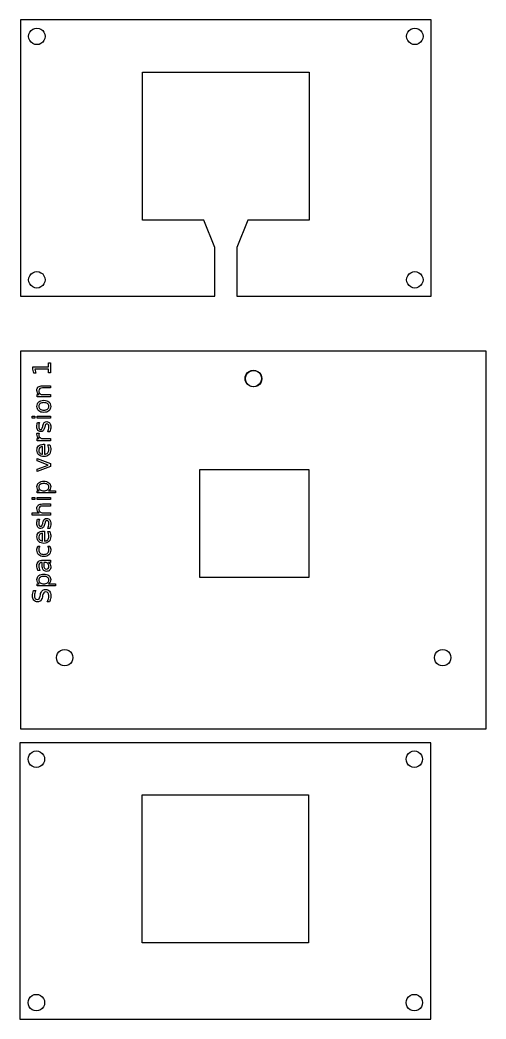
# Model space of a CAD drawing. Extents: x 2.7 to 30.1, y 1.6 to 101.3.
# Drawn here: x 2.8 to 26.8, y 1.6 to 53 of the extents above; entities that cross this region are included whole.
import ezdxf

# ---------------------------------------------------------------- set-up
doc = ezdxf.new("R2010")
doc.units = 0
doc.layers.get('0').update_dxf_attribs({"linetype": 'CONTINUOUS'})

msp = doc.modelspace()

# ---------------------------------------------------------------- linework, layer by layer
at = {"color": 7}
for p, q in [((23.988889, 52.99193), (2.822222, 52.99193)), ((2.822222, 52.99193), (2.822222, 38.76793)), ((23.988889, 38.76793), (23.988889, 52.99193)), ((3.369547, 52.444608), (3.457222, 52.511882)), ((3.457222, 52.511882), (3.559322, 52.55417)), ((3.559322, 52.55417), (3.668889, 52.568597)), ((3.668889, 52.568597), (3.778455, 52.554175)), ((3.778455, 52.55417), (3.880556, 52.511882)), ((3.880556, 52.511882), (3.968231, 52.444608)), ((22.84288, 52.444608), (22.930556, 52.511882)), ((22.930556, 52.511882), (23.032655, 52.55417)), ((23.032655, 52.55417), (23.142222, 52.568597)), ((23.142222, 52.568597), (23.251789, 52.554175)), ((23.251789, 52.55417), (23.353889, 52.511882)), ((23.353889, 52.511882), (23.441564, 52.444608)), ((3.245556, 52.145264), (3.25998, 52.254825)), ((3.25998, 52.035691), (3.245556, 52.145264)), ((3.25998, 52.254825), (3.302271, 52.35693)), ((3.302271, 51.933597), (3.25998, 52.035691)), ((3.302271, 52.35693), (3.369547, 52.444608)), ((3.968231, 52.444608), (4.035506, 52.35693)), ((4.035506, 52.35693), (4.077798, 52.254825)), ((4.077798, 52.035691), (4.035506, 51.933597)), ((4.077798, 52.254825), (4.092222, 52.145264)), ((4.092222, 52.145264), (4.077798, 52.035691)), ((22.718889, 52.145264), (22.733313, 52.254825)), ((22.733313, 52.035691), (22.718889, 52.145264)), ((22.733313, 52.254825), (22.775604, 52.35693)), ((22.775604, 51.933597), (22.733313, 52.035691)), ((22.775604, 52.35693), (22.84288, 52.444608)), ((23.441564, 52.444608), (23.508841, 52.35693)), ((23.508841, 52.35693), (23.551131, 52.254825)), ((23.551131, 52.035691), (23.508841, 51.933597)), ((23.551131, 52.254825), (23.565556, 52.145264)), ((23.565556, 52.145264), (23.551131, 52.035691)), ((3.369547, 51.845919), (3.302271, 51.933597)), ((3.457222, 51.778643), (3.369547, 51.845919)), ((3.559322, 51.736355), (3.457222, 51.778643)), ((3.668889, 51.72193), (3.559322, 51.736352)), ((3.778455, 51.736355), (3.668889, 51.72193)), ((3.880556, 51.778643), (3.778455, 51.736355)), ((3.968231, 51.845919), (3.880556, 51.778643)), ((4.035506, 51.933597), (3.968231, 51.845919)), ((22.84288, 51.845919), (22.775604, 51.933597)), ((22.930556, 51.778643), (22.84288, 51.845919)), ((23.032655, 51.736355), (22.930556, 51.778643)), ((23.142222, 51.72193), (23.032655, 51.736352)), ((23.251789, 51.736355), (23.142222, 51.72193)), ((23.353889, 51.778643), (23.251789, 51.736355)), ((23.441564, 51.845919), (23.353889, 51.778643)), ((23.508841, 51.933597), (23.441564, 51.845919)), ((9.115777, 42.690819), (9.115777, 50.310819)), ((9.115777, 50.310819), (17.695334, 50.310819)), ((17.695334, 50.310819), (17.695334, 42.690819)), ((12.276667, 42.690819), (9.115777, 42.690819)), ((12.841111, 41.279708), (12.276667, 42.690819)), ((14.534444, 42.690819), (13.97, 41.279708)), ((17.695334, 42.690819), (14.534444, 42.690819)), ((12.841111, 38.76793), (12.841111, 41.279708)), ((13.97, 41.279708), (13.97, 38.76793)), ((3.245556, 39.614597), (3.25998, 39.724161)), ((3.25998, 39.505027), (3.245556, 39.614597)), ((3.25998, 39.724161), (3.302271, 39.826264)), ((3.302271, 39.826264), (3.369547, 39.913933)), ((3.369547, 39.913933), (3.457222, 39.981206)), ((3.457222, 39.981206), (3.559322, 40.023506)), ((3.559322, 40.023506), (3.668889, 40.03793)), ((3.668889, 40.03793), (3.778455, 40.023509)), ((3.778455, 40.023506), (3.880556, 39.981206)), ((3.880556, 39.981206), (3.968231, 39.913933)), ((3.968231, 39.913933), (4.035506, 39.826264)), ((4.035506, 39.826264), (4.077798, 39.724161)), ((4.077798, 39.724161), (4.092222, 39.614597)), ((4.092222, 39.614597), (4.077798, 39.505027)), ((22.718889, 39.614597), (22.733313, 39.724161)), ((22.733313, 39.505027), (22.718889, 39.614597)), ((22.733313, 39.724161), (22.775604, 39.826264)), ((22.775604, 39.826264), (22.84288, 39.913933)), ((22.84288, 39.913933), (22.930556, 39.981206)), ((22.930556, 39.981206), (23.032655, 40.023506)), ((23.032655, 40.023506), (23.142222, 40.03793)), ((23.142222, 40.03793), (23.251789, 40.023509)), ((23.251789, 40.023506), (23.353889, 39.981206)), ((23.353889, 39.981206), (23.441564, 39.913933)), ((23.441564, 39.913933), (23.508841, 39.826264)), ((23.508841, 39.826264), (23.551131, 39.724161)), ((23.551131, 39.724161), (23.565556, 39.614597)), ((23.565556, 39.614597), (23.551131, 39.505027)), ((3.302271, 39.40293), (3.25998, 39.505027)), ((3.369547, 39.315252), (3.302271, 39.40293)), ((3.457222, 39.247979), (3.369547, 39.315252)), ((3.559322, 39.205682), (3.457222, 39.247979)), ((3.668889, 39.191264), (3.559322, 39.205685)), ((3.778455, 39.205682), (3.668889, 39.191264)), ((3.880556, 39.247979), (3.778455, 39.205682)), ((3.968231, 39.315252), (3.880556, 39.247979)), ((4.035506, 39.40293), (3.968231, 39.315252)), ((4.077798, 39.505027), (4.035506, 39.40293)), ((22.775604, 39.40293), (22.733313, 39.505027)), ((22.84288, 39.315252), (22.775604, 39.40293)), ((22.930556, 39.247979), (22.84288, 39.315252)), ((23.032655, 39.205682), (22.930556, 39.247979)), ((23.142222, 39.191264), (23.032655, 39.205685)), ((23.251789, 39.205682), (23.142222, 39.191264)), ((23.353889, 39.247979), (23.251789, 39.205682)), ((23.441564, 39.315252), (23.353889, 39.247979)), ((23.508841, 39.40293), (23.441564, 39.315252)), ((23.551131, 39.505027), (23.508841, 39.40293)), ((2.822222, 38.76793), (12.841111, 38.76793)), ((13.97, 38.76793), (23.988889, 38.76793)), ((26.811111, 35.945708), (2.822222, 35.945708)), ((2.822222, 35.945708), (2.822222, 34.675708)), ((26.811111, 34.675708), (26.811111, 35.945708)), ((3.459741, 35.016351), (3.459741, 35.139016)), ((3.459741, 35.139016), (4.263142, 35.139016)), ((3.503464, 34.79956), (3.459741, 35.016351)), ((4.263142, 35.017565), (3.571476, 35.017565)), ((3.571476, 35.017565), (3.615199, 34.79956)), ((4.263142, 35.139016), (4.263142, 35.339411)), ((4.263142, 35.339411), (4.366375, 35.339411)), ((4.263142, 34.81717), (4.263142, 35.017565)), ((4.366375, 35.339411), (4.366375, 34.81717)), ((2.822222, 34.675708), (2.822222, 16.500591)), ((3.615199, 34.79956), (3.503464, 34.79956)), ((4.366375, 34.81717), (4.263142, 34.81717)), ((4.263142, 34.81717), (4.263142, 34.81717)), ((14.393333, 34.534597), (14.407758, 34.644161)), ((14.407759, 34.425027), (14.393333, 34.534597)), ((14.407759, 34.644161), (14.450049, 34.746264)), ((14.413962, 34.52688), (14.428387, 34.636448)), ((14.428387, 34.417313), (14.413962, 34.52688)), ((14.428387, 34.636448), (14.470678, 34.738547)), ((14.450049, 34.746264), (14.517325, 34.833933)), ((14.470678, 34.738547), (14.537953, 34.826219)), ((14.517325, 34.833933), (14.605, 34.901206)), ((14.537953, 34.826219), (14.625629, 34.893498)), ((14.605, 34.901206), (14.7071, 34.943506)), ((14.625629, 34.893498), (14.727729, 34.935787)), ((14.7071, 34.943506), (14.816667, 34.95793)), ((14.727729, 34.935787), (14.837296, 34.950214)), ((14.816667, 34.95793), (14.926234, 34.943509)), ((14.837296, 34.950214), (14.946862, 34.935792)), ((14.926234, 34.943506), (15.028333, 34.901206)), ((14.946862, 34.935787), (15.048962, 34.893498)), ((15.028333, 34.901206), (15.116009, 34.833933)), ((15.048962, 34.893498), (15.136638, 34.826219)), ((15.116009, 34.833933), (15.183284, 34.746264)), ((15.136638, 34.826219), (15.203913, 34.738547)), ((15.183284, 34.746264), (15.225575, 34.644161)), ((15.203913, 34.738547), (15.246204, 34.636448)), ((15.225575, 34.644161), (15.24, 34.534597)), ((15.24, 34.534597), (15.225576, 34.425027)), ((15.246204, 34.636448), (15.260629, 34.52688)), ((15.260629, 34.52688), (15.246204, 34.417313)), ((26.811111, 16.500591), (26.811111, 34.675708)), ((3.95587, 34.160117), (4.366375, 34.160117)), ((3.95587, 34.160117), (3.95587, 34.160117)), ((4.366375, 34.048383), (3.959513, 34.048383)), ((4.366375, 34.160117), (4.366375, 34.048383)), ((14.450049, 34.32293), (14.407759, 34.425027)), ((14.470678, 34.315214), (14.428387, 34.417313)), ((14.517325, 34.235252), (14.450049, 34.32293)), ((14.537953, 34.227541), (14.470678, 34.315214)), ((14.605, 34.167979), (14.517325, 34.235252)), ((14.625629, 34.160262), (14.537953, 34.227541)), ((14.7071, 34.125682), (14.605, 34.167979)), ((14.727729, 34.117974), (14.625629, 34.160262)), ((14.816667, 34.111264), (14.7071, 34.125685)), ((14.837296, 34.103547), (14.727729, 34.117969)), ((14.926234, 34.125682), (14.816667, 34.111264)), ((14.946862, 34.117974), (14.837296, 34.103547)), ((15.028333, 34.167979), (14.926234, 34.125682)), ((15.048962, 34.160262), (14.946862, 34.117974)), ((15.116009, 34.235252), (15.028333, 34.167979)), ((15.136638, 34.227541), (15.048962, 34.160262)), ((15.183284, 34.32293), (15.116009, 34.235252)), ((15.203913, 34.315214), (15.136638, 34.227541)), ((15.225575, 34.425027), (15.183284, 34.32293)), ((15.246204, 34.417313), (15.203913, 34.315214)), ((3.686248, 33.590511), (3.686248, 33.702855)), ((3.686248, 33.702855), (3.79191, 33.702855)), ((4.366375, 33.590511), (3.686248, 33.590511)), ((3.981982, 33.702855), (4.366375, 33.702855)), ((4.366375, 33.702855), (4.366375, 33.590511)), ((3.669852, 33.098028), (3.669852, 33.098028)), ((3.764584, 33.098028), (3.764584, 33.098028)), ((3.421484, 32.489557), (3.421484, 32.601291)), ((3.421484, 32.601291), (3.562975, 32.601291)), ((3.562975, 32.489557), (3.421484, 32.489557)), ((3.421484, 32.489557), (3.421484, 32.489557)), ((3.562975, 32.601291), (3.562975, 32.489557)), ((3.686248, 32.489557), (3.686248, 32.601291)), ((3.686248, 32.601291), (4.366375, 32.601291)), ((4.366375, 32.489557), (3.686248, 32.489557)), ((3.686248, 32.489557), (3.686248, 32.489557)), ((4.366375, 32.601291), (4.366375, 32.489557)), ((3.706287, 32.274588), (3.81195, 32.274588)), ((3.706289, 32.274588), (3.706287, 32.274588)), ((3.968623, 32.053546), (3.977124, 32.091804)), ((4.070642, 32.031078), (4.061532, 31.992214)), ((3.675937, 31.721989), (3.790708, 31.722553)), ((3.686248, 31.32423), (3.686248, 31.436574)), ((3.686248, 31.436574), (3.79191, 31.436574)), ((3.790708, 31.722553), (3.790696, 31.72259)), ((4.008094, 31.436574), (4.366375, 31.436574)), ((4.341478, 31.791212), (4.226099, 31.791212)), ((4.366375, 31.436574), (4.366375, 31.32423)), ((4.366375, 31.32423), (3.686248, 31.32423)), ((3.966193, 30.634996), (3.965572, 31.033355)), ((3.965572, 31.033355), (3.965586, 31.033355)), ((3.998378, 31.14509), (4.053031, 31.14509)), ((3.998379, 31.14509), (3.998378, 31.14509)), ((4.053031, 31.14509), (4.053031, 30.631352)), ((4.2261, 31.118979), (4.331763, 31.118979)), ((3.686248, 30.290682), (3.686248, 30.409097)), ((3.686248, 30.409097), (4.366375, 30.154047)), ((4.257069, 30.07814), (3.686248, 30.290682)), ((3.686248, 29.865602), (4.257069, 30.07814)), ((4.366375, 30.002234), (3.686248, 29.747187)), ((3.686248, 29.747187), (3.686248, 29.865602)), ((4.366375, 30.154047), (4.366375, 30.002234)), ((12.056384, 24.28543), (12.056384, 29.844424)), ((12.056384, 29.844423), (17.673702, 29.844423)), ((17.673702, 29.844423), (17.673702, 24.285429)), ((3.686248, 29.747187), (3.686248, 29.747187)), ((4.026919, 29.130212), (4.026919, 29.130212)), ((3.421484, 28.297059), (3.421484, 28.408793)), ((3.421484, 28.408793), (3.562975, 28.408793)), ((3.562975, 28.297059), (3.421484, 28.297059)), ((3.421484, 28.297059), (3.421484, 28.297059)), ((3.562975, 28.408793), (3.562975, 28.297059)), ((3.686248, 28.637729), (3.686248, 28.75007)), ((3.686248, 28.75007), (3.789481, 28.75007)), ((4.625066, 28.637729), (3.686248, 28.637729)), ((3.686248, 28.297059), (3.686248, 28.408793)), ((3.686248, 28.408793), (4.366375, 28.408793)), ((4.366375, 28.297059), (3.686248, 28.297059)), ((3.686248, 28.297059), (3.686248, 28.297059)), ((4.264356, 28.75007), (4.625066, 28.75007)), ((4.264356, 28.75007), (4.264356, 28.75007)), ((4.366375, 28.408793), (4.366375, 28.297059)), ((4.625066, 28.75007), (4.625066, 28.637729)), ((3.95587, 28.07298), (4.366375, 28.07298)), ((3.95587, 28.07298), (3.95587, 28.07298)), ((4.366375, 27.961245), (3.959513, 27.961245)), ((4.366375, 28.07298), (4.366375, 27.961245)), ((3.421484, 27.503374), (3.421484, 27.615715)), ((3.421484, 27.615715), (3.79191, 27.615715)), ((4.366375, 27.503374), (3.421484, 27.503374)), ((3.706287, 27.292655), (3.81195, 27.292655)), ((3.706289, 27.292655), (3.706287, 27.292655)), ((3.981982, 27.615715), (4.366375, 27.615715)), ((4.366375, 27.615715), (4.366375, 27.503374)), ((3.968623, 27.071613), (3.977124, 27.109871)), ((4.070642, 27.049145), (4.061532, 27.010281)), ((4.341478, 26.809279), (4.226099, 26.809279)), ((3.966193, 26.165587), (3.965572, 26.563949)), ((3.965572, 26.563949), (3.965586, 26.563949)), ((3.998378, 26.675684), (4.053031, 26.675684)), ((3.998379, 26.675684), (3.998378, 26.675684)), ((4.053031, 26.675684), (4.053031, 26.161943)), ((4.2261, 26.64957), (4.331763, 26.64957)), ((3.712357, 25.898396), (3.71236, 25.898396)), ((3.71236, 25.898396), (3.816808, 25.898396)), ((4.237027, 25.898396), (4.340261, 25.898396)), ((3.937045, 25.066453), (3.926114, 25.066453)), ((3.937045, 24.90978), (3.937045, 25.066453)), ((3.978338, 25.178187), (4.366375, 25.178187)), ((3.97834, 25.178187), (3.978338, 25.178187)), ((4.049387, 25.066453), (4.02449, 25.066453)), ((4.02449, 25.066453), (4.02449, 24.955325)), ((4.02449, 24.955325), (4.02449, 24.955325)), ((4.366375, 25.066453), (4.263142, 25.066453)), ((4.366375, 25.178187), (4.366375, 25.066453)), ((3.820452, 24.653519), (3.717218, 24.653519)), ((4.026919, 24.345033), (4.026919, 24.345033)), ((17.673702, 24.28543), (12.056384, 24.28543)), ((3.686248, 23.852547), (3.686248, 23.964891)), ((3.686248, 23.964891), (3.789481, 23.964891)), ((4.625066, 23.852547), (3.686248, 23.852547)), ((4.264356, 23.964891), (4.625066, 23.964891)), ((4.264356, 23.964891), (4.264356, 23.964891)), ((4.625066, 23.964891), (4.625066, 23.852547)), ((3.489495, 23.615718), (3.489497, 23.615718)), ((3.489497, 23.615718), (3.609126, 23.615718)), ((3.832596, 23.328486), (3.847776, 23.402569)), ((3.96437, 23.366741), (3.949796, 23.292051)), ((4.326295, 23.035788), (4.199986, 23.035788)), ((2.822222, 16.500591), (8.466667, 16.500591)), ((8.466667, 16.500591), (14.816667, 16.500591)), ((14.816667, 16.500591), (21.166667, 16.500591)), ((21.166667, 16.500591), (26.811111, 16.500591)), ((23.963976, 15.77856), (2.797309, 15.77856)), ((2.797309, 15.77856), (2.797309, 1.55456)), ((23.963976, 1.55456), (23.963976, 15.77856)), ((3.220642, 14.931893), (3.235067, 15.041463)), ((3.235067, 14.822329), (3.220642, 14.931893)), ((3.235067, 15.041463), (3.277358, 15.14356)), ((3.277358, 15.14356), (3.344634, 15.231238)), ((3.344634, 15.231238), (3.432309, 15.298511)), ((3.432309, 15.298511), (3.534409, 15.340808)), ((3.534409, 15.340808), (3.643976, 15.355227)), ((3.643976, 15.355227), (3.753542, 15.340805)), ((3.753542, 15.340808), (3.855642, 15.298511)), ((3.855642, 15.298511), (3.943317, 15.231238)), ((3.943317, 15.231238), (4.010593, 15.14356)), ((4.010593, 15.14356), (4.052884, 15.041463)), ((4.052884, 15.041463), (4.067309, 14.931893)), ((4.067309, 14.931893), (4.052885, 14.822329)), ((22.693976, 14.931893), (22.7084, 15.041463)), ((22.7084, 14.822329), (22.693976, 14.931893)), ((22.7084, 15.041463), (22.75069, 15.14356)), ((22.75069, 15.14356), (22.817967, 15.231238)), ((22.817967, 15.231238), (22.905642, 15.298511)), ((22.905642, 15.298511), (23.007742, 15.340808)), ((23.007742, 15.340808), (23.117309, 15.355227)), ((23.117309, 15.355227), (23.226876, 15.340805)), ((23.226876, 15.340808), (23.328976, 15.298511)), ((23.328976, 15.298511), (23.416651, 15.231238)), ((23.416651, 15.231238), (23.483927, 15.14356)), ((23.483927, 15.14356), (23.526218, 15.041463)), ((23.526218, 15.041463), (23.540642, 14.931893)), ((23.540642, 14.931893), (23.526218, 14.822329)), ((3.277358, 14.720227), (3.235067, 14.822329)), ((3.344634, 14.632557), (3.277358, 14.720227)), ((3.432309, 14.565284), (3.344634, 14.632557)), ((3.534409, 14.522985), (3.432309, 14.565284)), ((3.643976, 14.50856), (3.534409, 14.522982)), ((3.753542, 14.522985), (3.643976, 14.50856)), ((3.855642, 14.565284), (3.753542, 14.522985)), ((3.943317, 14.632557), (3.855642, 14.565284)), ((4.010593, 14.720227), (3.943317, 14.632557)), ((4.052884, 14.822329), (4.010593, 14.720227)), ((22.75069, 14.720227), (22.7084, 14.822329)), ((22.817967, 14.632557), (22.75069, 14.720227)), ((22.905642, 14.565284), (22.817967, 14.632557)), ((23.007742, 14.522985), (22.905642, 14.565284)), ((23.117309, 14.50856), (23.007742, 14.522982)), ((23.226876, 14.522985), (23.117309, 14.50856)), ((23.328976, 14.565284), (23.226876, 14.522985)), ((23.416651, 14.632557), (23.328976, 14.565284)), ((23.483927, 14.720227), (23.416651, 14.632557)), ((23.526218, 14.822329), (23.483927, 14.720227)), ((9.090864, 5.477449), (9.090864, 13.097449)), ((9.090864, 13.097449), (17.67042, 13.097449)), ((17.67042, 13.097449), (17.67042, 5.477449)), ((17.67042, 5.477449), (9.090864, 5.477449)), ((3.235067, 2.5108), (3.277358, 2.612893)), ((3.277358, 2.612893), (3.344634, 2.700571)), ((3.344634, 2.700571), (3.432309, 2.767848)), ((3.432309, 2.767848), (3.534409, 2.810136)), ((3.534409, 2.810136), (3.643976, 2.82456)), ((3.643976, 2.82456), (3.753542, 2.810139)), ((3.753542, 2.810136), (3.855642, 2.767848)), ((3.855642, 2.767848), (3.943317, 2.700571)), ((3.943317, 2.700571), (4.010593, 2.612893)), ((4.010593, 2.612893), (4.052884, 2.5108)), ((22.7084, 2.5108), (22.75069, 2.612893)), ((22.75069, 2.612893), (22.817967, 2.700571)), ((22.817967, 2.700571), (22.905642, 2.767848)), ((22.905642, 2.767848), (23.007742, 2.810136)), ((23.007742, 2.810136), (23.117309, 2.82456)), ((23.117309, 2.82456), (23.226876, 2.810139)), ((23.226876, 2.810136), (23.328976, 2.767848)), ((23.328976, 2.767848), (23.416651, 2.700571)), ((23.416651, 2.700571), (23.483927, 2.612893)), ((23.483927, 2.612893), (23.526218, 2.5108)), ((3.220642, 2.401227), (3.235067, 2.5108)), ((3.235067, 2.291665), (3.220642, 2.401227)), ((3.277358, 2.18956), (3.235067, 2.291665)), ((3.344634, 2.101882), (3.277358, 2.18956)), ((3.432309, 2.034609), (3.344634, 2.101882)), ((3.943317, 2.101882), (3.855642, 2.034609)), ((4.010593, 2.18956), (3.943317, 2.101882)), ((4.052884, 2.291665), (4.010593, 2.18956)), ((4.052884, 2.5108), (4.067309, 2.401227)), ((4.067309, 2.401227), (4.052885, 2.291665)), ((22.693976, 2.401227), (22.7084, 2.5108)), ((22.7084, 2.291665), (22.693976, 2.401227)), ((22.75069, 2.18956), (22.7084, 2.291665)), ((22.817967, 2.101882), (22.75069, 2.18956)), ((22.905642, 2.034609), (22.817967, 2.101882)), ((23.416651, 2.101882), (23.328976, 2.034609)), ((23.483927, 2.18956), (23.416651, 2.101882)), ((23.526218, 2.291665), (23.483927, 2.18956)), ((23.526218, 2.5108), (23.540642, 2.401227)), ((23.540642, 2.401227), (23.526218, 2.291665)), ((2.797309, 1.55456), (23.963976, 1.55456)), ((3.534409, 1.992321), (3.432309, 2.034609)), ((3.643976, 1.977893), (3.534409, 1.992315)), ((3.753542, 1.992321), (3.643976, 1.977893)), ((3.855642, 2.034609), (3.753542, 1.992321)), ((23.007742, 1.992321), (22.905642, 2.034609)), ((23.117309, 1.977893), (23.007742, 1.992315)), ((23.226876, 1.992321), (23.117309, 1.977893)), ((23.328976, 2.034609), (23.226876, 1.992321))]:
    msp.add_line(p, q, dxfattribs=at)
at = {"color": 5}
for p, q in [((4.991062, 20.570678), (5.100629, 20.585105)), ((5.100629, 20.585105), (5.210196, 20.570684)), ((24.464395, 20.570678), (24.573962, 20.585105)), ((24.573962, 20.585105), (24.683529, 20.570684)), ((4.677296, 20.161772), (4.69172, 20.271339)), ((4.69172, 20.052205), (4.677296, 20.161772)), ((4.69172, 20.271339), (4.734011, 20.373439)), ((4.734011, 20.373439), (4.801287, 20.461111)), ((4.801287, 20.461111), (4.888962, 20.528384)), ((4.888962, 20.528384), (4.991062, 20.570678)), ((5.210196, 20.570678), (5.312296, 20.528384)), ((5.312296, 20.528384), (5.39997, 20.461111)), ((5.39997, 20.461111), (5.467246, 20.373439)), ((5.467246, 20.373439), (5.509538, 20.271339)), ((5.509538, 20.271339), (5.523962, 20.161772)), ((5.523962, 20.161772), (5.509538, 20.052205)), ((24.150629, 20.161772), (24.165053, 20.271339)), ((24.165053, 20.052205), (24.150629, 20.161772)), ((24.165053, 20.271339), (24.207344, 20.373439)), ((24.207344, 20.373439), (24.27462, 20.461111)), ((24.27462, 20.461111), (24.362296, 20.528384)), ((24.362296, 20.528384), (24.464395, 20.570678)), ((24.683529, 20.570678), (24.785629, 20.528384)), ((24.785629, 20.528384), (24.873304, 20.461111)), ((24.873304, 20.461111), (24.940581, 20.373439)), ((24.940581, 20.373439), (24.982871, 20.271339)), ((24.982871, 20.271339), (24.997296, 20.161772)), ((24.997296, 20.161772), (24.982871, 20.052205)), ((4.734011, 19.950105), (4.69172, 20.052205)), ((4.801287, 19.862427), (4.734011, 19.950105)), ((4.888962, 19.795151), (4.801287, 19.862427)), ((4.991062, 19.75286), (4.888962, 19.795151)), ((5.100629, 19.738439), (4.991062, 19.75286)), ((5.210196, 19.75286), (5.100629, 19.738439)), ((5.312296, 19.795151), (5.210196, 19.75286)), ((5.39997, 19.862427), (5.312296, 19.795151)), ((5.467246, 19.950105), (5.39997, 19.862427)), ((5.509538, 20.052205), (5.467246, 19.950105)), ((24.207344, 19.950105), (24.165053, 20.052205)), ((24.27462, 19.862427), (24.207344, 19.950105)), ((24.362296, 19.795151), (24.27462, 19.862427)), ((24.464395, 19.75286), (24.362296, 19.795151)), ((24.573962, 19.738439), (24.464395, 19.75286)), ((24.683529, 19.75286), (24.573962, 19.738439)), ((24.785629, 19.795151), (24.683529, 19.75286)), ((24.873304, 19.862427), (24.785629, 19.795151)), ((24.940581, 19.950105), (24.873304, 19.862427)), ((24.982871, 20.052205), (24.940581, 19.950105))]:
    msp.add_line(p, q, dxfattribs=at)
at = {"color": 7}
for points in [[(3.669852, 33.922681), (3.669852, 34.000815), (3.694142, 34.059922), (3.742723, 34.100001)], [(3.742723, 34.100001), (3.790898, 34.140079), (3.861947, 34.160117), (3.95587, 34.160117)], [(3.814986, 34.010734), (3.783004, 33.985634), (3.767013, 33.947983), (3.767013, 33.897783)], [(3.959513, 34.048383), (3.895144, 34.048383), (3.846968, 34.035833), (3.814986, 34.010734)], [(3.700215, 33.796979), (3.679973, 33.833414), (3.669852, 33.875315), (3.669852, 33.922681)], [(3.79191, 33.702855), (3.751022, 33.729574), (3.720457, 33.760949), (3.700215, 33.796979)], [(3.767013, 33.897783), (3.767013, 33.837463), (3.786243, 33.789895), (3.824702, 33.755078)], [(3.824702, 33.755078), (3.863162, 33.720263), (3.915588, 33.702855), (3.981982, 33.702855)], [(3.669852, 33.098028), (3.669852, 33.195189), (3.701429, 33.271501), (3.764584, 33.326964)], [(3.764584, 32.868485), (3.701429, 32.923948), (3.669852, 33.000462), (3.669852, 33.098028)], [(3.764584, 33.326964), (3.827739, 33.382426), (3.915183, 33.410157), (4.026919, 33.410157)], [(3.835633, 33.239517), (3.788267, 33.204702), (3.764584, 33.157539), (3.764584, 33.098028)], [(3.764584, 33.098028), (3.764584, 33.038112), (3.788065, 32.990746), (3.835026, 32.955929)], [(3.835026, 32.955929), (3.881582, 32.921114), (3.945546, 32.903707), (4.026919, 32.903707)], [(4.026919, 33.291742), (3.946356, 33.291742), (3.882594, 33.274334), (3.835633, 33.239517)], [(4.026919, 33.410157), (4.138249, 33.410157), (4.225694, 33.382426), (4.289254, 33.326964)], [(4.218812, 33.239517), (4.171851, 33.274334), (4.107886, 33.291742), (4.026919, 33.291742)], [(4.026919, 32.903707), (4.108291, 32.903707), (4.172458, 32.920912), (4.219419, 32.955322)], [(4.289254, 33.098028), (4.289254, 33.157539), (4.265773, 33.204702), (4.218812, 33.239517)], [(4.219419, 32.955322), (4.265975, 32.990139), (4.289254, 33.037708), (4.289254, 33.098028)], [(4.289254, 33.326964), (4.352408, 33.271501), (4.383986, 33.195189), (4.383986, 33.098028)], [(4.383986, 33.098028), (4.383986, 33.000462), (4.352408, 32.923948), (4.289254, 32.868485)], [(4.026919, 32.785899), (3.915183, 32.785899), (3.827739, 32.813427), (3.764584, 32.868485)], [(4.289254, 32.868485), (4.225694, 32.813427), (4.138249, 32.785899), (4.026919, 32.785899)], [(3.669851, 32.05719), (3.669851, 32.098482), (3.672888, 32.137347), (3.678961, 32.173784)], [(3.722075, 31.864082), (3.687259, 31.909424), (3.669851, 31.973793), (3.669851, 32.05719)], [(3.678961, 32.173784), (3.685035, 32.210219), (3.694144, 32.24382), (3.706289, 32.274588)], [(3.775515, 32.176211), (3.767418, 32.142205), (3.76337, 32.106985), (3.76337, 32.07055)], [(3.76337, 32.07055), (3.76337, 32.015086), (3.771872, 31.973387), (3.788875, 31.945455)], [(3.81195, 32.274588), (3.795756, 32.243009), (3.783611, 32.210217), (3.775515, 32.176211)], [(3.788875, 31.945455), (3.805878, 31.917925), (3.831383, 31.90416), (3.865389, 31.90416)], [(3.865389, 31.90416), (3.891299, 31.90416), (3.911743, 31.914079), (3.926722, 31.933918)], [(3.926722, 31.933918), (3.941296, 31.953754), (3.955263, 31.99363), (3.968623, 32.053546)], [(3.977124, 32.091804), (3.994127, 32.171152), (4.018214, 32.227424), (4.049387, 32.260621)], [(4.061532, 31.992214), (4.046958, 31.922986), (4.024691, 31.872989), (3.994733, 31.842221)], [(4.049387, 32.260621), (4.080155, 32.294222), (4.12327, 32.311023), (4.178733, 32.311023)], [(4.1174, 32.165281), (4.101206, 32.14504), (4.08562, 32.100306), (4.070642, 32.031078)], [(4.187235, 32.196252), (4.156872, 32.196252), (4.133594, 32.185928), (4.1174, 32.165281)], [(4.178733, 32.311023), (4.241888, 32.311023), (4.291885, 32.285923), (4.328725, 32.235723)], [(4.263749, 32.153743), (4.245531, 32.182082), (4.220026, 32.196252), (4.187235, 32.196252)], [(4.226099, 31.791212), (4.247556, 31.832505), (4.263749, 31.873191), (4.27468, 31.91327)], [(4.29047, 32.032292), (4.29047, 32.084921), (4.281563, 32.125405), (4.263749, 32.153743)], [(4.27468, 31.91327), (4.285206, 31.95335), (4.29047, 31.993024), (4.29047, 32.032292)], [(4.328725, 32.235723), (4.365566, 32.185928), (4.383986, 32.117308), (4.383986, 32.029862)], [(4.373055, 31.915697), (4.366173, 31.876429), (4.355647, 31.834934), (4.341478, 31.791212)], [(4.383986, 32.029862), (4.383986, 31.993427), (4.380342, 31.955372), (4.373055, 31.915697)], [(3.669852, 31.665507), (3.669852, 31.673203), (3.670463, 31.681707), (3.671686, 31.69102)], [(3.700215, 31.528268), (3.679973, 31.565919), (3.669852, 31.611665), (3.669852, 31.665507)], [(3.671686, 31.69102), (3.672495, 31.700334), (3.673912, 31.710656), (3.675937, 31.721989)], [(3.79191, 31.436574), (3.750617, 31.460053), (3.720052, 31.490618), (3.700215, 31.528268)], [(3.870246, 31.796069), (3.806281, 31.796069), (3.756891, 31.81874), (3.722075, 31.864082)], [(3.774909, 31.681298), (3.771264, 31.666716), (3.769442, 31.650522), (3.769442, 31.632716)], [(3.769442, 31.632716), (3.769442, 31.569562), (3.790089, 31.520982), (3.831382, 31.486977)], [(3.790696, 31.72259), (3.783409, 31.71004), (3.778147, 31.696276), (3.774909, 31.681298)], [(3.831382, 31.486977), (3.872271, 31.453375), (3.931175, 31.436574), (4.008094, 31.436574)], [(3.994733, 31.842221), (3.96437, 31.811453), (3.922875, 31.796069), (3.870246, 31.796069)], [(3.669854, 30.848141), (3.669854, 30.939636), (3.699407, 31.0119), (3.758513, 31.064933)], [(3.758513, 31.064933), (3.817215, 31.118371), (3.89717, 31.14509), (3.998379, 31.14509)], [(3.819237, 30.98174), (3.782802, 30.948543), (3.764584, 30.904415), (3.764584, 30.849358)], [(3.965586, 31.033355), (3.904455, 31.032603), (3.855672, 31.015397), (3.819237, 30.98174)], [(4.273466, 30.998741), (4.262941, 31.039224), (4.247152, 31.079304), (4.2261, 31.118979)], [(4.229135, 30.700579), (4.269214, 30.742278), (4.289254, 30.80017), (4.289254, 30.874255)], [(4.289254, 30.874255), (4.289254, 30.917168), (4.283991, 30.958663), (4.273466, 30.998741)], [(4.383987, 30.867575), (4.383987, 30.759078), (4.35241, 30.67305), (4.289255, 30.609491)], [(4.331763, 31.118979), (4.348766, 31.078899), (4.36172, 31.037809), (4.370627, 30.995707)], [(4.370627, 30.995707), (4.379534, 30.953603), (4.383987, 30.910892), (4.383987, 30.867575)], [(3.768229, 30.604631), (3.702645, 30.664954), (3.669854, 30.746124), (3.669854, 30.848141)], [(3.764584, 30.849358), (3.764584, 30.787013), (3.782194, 30.737015), (3.817415, 30.699365)], [(4.032993, 30.514758), (3.921663, 30.514758), (3.833408, 30.544716), (3.768229, 30.604631)], [(3.817415, 30.699365), (3.852636, 30.662119), (3.902229, 30.640663), (3.966193, 30.634996)], [(4.289255, 30.609491), (4.226101, 30.546336), (4.14068, 30.514758), (4.032993, 30.514758)], [(4.053031, 30.631352), (4.12995, 30.636206), (4.188651, 30.659282), (4.229135, 30.700579)], [(3.669852, 28.967469), (3.669852, 29.050055), (3.702644, 29.117055), (3.768228, 29.16847)], [(3.699607, 28.83873), (3.67977, 28.874761), (3.669852, 28.917674), (3.669852, 28.967469)], [(3.789481, 28.75007), (3.748998, 28.773551), (3.71904, 28.803105), (3.699607, 28.83873)], [(3.833811, 29.079204), (3.78685, 29.045602), (3.763369, 28.999248), (3.763369, 28.940141)], [(3.763369, 28.940141), (3.763369, 28.881035), (3.78685, 28.834478), (3.833811, 28.800472)], [(3.768228, 29.16847), (3.833811, 29.22029), (3.920042, 29.2462), (4.026919, 29.2462)], [(4.026919, 29.130212), (3.944737, 29.130212), (3.880368, 29.113209), (3.833811, 29.079204)], [(4.026919, 29.2462), (4.133796, 29.2462), (4.220026, 29.22029), (4.28561, 29.16847)], [(4.220633, 29.079204), (4.173672, 29.113209), (4.109101, 29.130212), (4.026919, 29.130212)], [(4.290468, 28.940141), (4.290468, 28.999248), (4.26719, 29.045602), (4.220633, 29.079204)], [(4.220633, 28.800472), (4.26719, 28.834478), (4.290468, 28.881035), (4.290468, 28.940141)], [(4.354837, 28.83873), (4.335, 28.803105), (4.30484, 28.773551), (4.264356, 28.75007)], [(4.28561, 29.16847), (4.351194, 29.117055), (4.383986, 29.050055), (4.383986, 28.967469)], [(4.383986, 28.967469), (4.383986, 28.917674), (4.37427, 28.874761), (4.354837, 28.83873)], [(3.833811, 28.800472), (3.880368, 28.766871), (3.944737, 28.75007), (4.026919, 28.75007)], [(4.026919, 28.75007), (4.109101, 28.75007), (4.173672, 28.766871), (4.220633, 28.800472)], [(3.669852, 27.835543), (3.669852, 27.913676), (3.694142, 27.972782), (3.742723, 28.012861)], [(3.700215, 27.709842), (3.679973, 27.746277), (3.669852, 27.788177), (3.669852, 27.835543)], [(3.742723, 28.012861), (3.790898, 28.05294), (3.861947, 28.07298), (3.95587, 28.07298)], [(3.814986, 27.923594), (3.783004, 27.898495), (3.767013, 27.860846), (3.767013, 27.810646)], [(3.767013, 27.810646), (3.767013, 27.750324), (3.786243, 27.702755), (3.824702, 27.66794)], [(3.959513, 27.961245), (3.895144, 27.961245), (3.846968, 27.948695), (3.814986, 27.923594)], [(3.678961, 27.191851), (3.685035, 27.228286), (3.694144, 27.261887), (3.706289, 27.292655)], [(3.79191, 27.615715), (3.751022, 27.642436), (3.720457, 27.673811), (3.700215, 27.709842)], [(3.81195, 27.292655), (3.795756, 27.261078), (3.783611, 27.228287), (3.775515, 27.194281)], [(3.824702, 27.66794), (3.863162, 27.633123), (3.915588, 27.615715), (3.981982, 27.615715)], [(3.977124, 27.109871), (3.994127, 27.189219), (4.018214, 27.245491), (4.049387, 27.278688)], [(4.049387, 27.278688), (4.080155, 27.312289), (4.12327, 27.32909), (4.178733, 27.32909)], [(4.178733, 27.32909), (4.241888, 27.32909), (4.291885, 27.30399), (4.328725, 27.25379)], [(3.669851, 27.075257), (3.669851, 27.116551), (3.672888, 27.155416), (3.678961, 27.191851)], [(3.722075, 26.882149), (3.687259, 26.927491), (3.669851, 26.99186), (3.669851, 27.075257)], [(3.870246, 26.814136), (3.806281, 26.814136), (3.756891, 26.836807), (3.722075, 26.882149)], [(3.775515, 27.194281), (3.767418, 27.160273), (3.76337, 27.125052), (3.76337, 27.088617)], [(3.76337, 27.088617), (3.76337, 27.033155), (3.771872, 26.991456), (3.788875, 26.963522)], [(3.788875, 26.963522), (3.805878, 26.935994), (3.831383, 26.92223), (3.865389, 26.92223)], [(3.865389, 26.92223), (3.891299, 26.92223), (3.911743, 26.932148), (3.926722, 26.951985)], [(3.994733, 26.860288), (3.96437, 26.82952), (3.922875, 26.814136), (3.870246, 26.814136)], [(3.926722, 26.951985), (3.941296, 26.971821), (3.955263, 27.011697), (3.968623, 27.071613)], [(4.061532, 27.010281), (4.046958, 26.941053), (4.024691, 26.891056), (3.994733, 26.860288)], [(4.1174, 27.183351), (4.101206, 27.163108), (4.08562, 27.118373), (4.070642, 27.049145)], [(4.187235, 27.214319), (4.156872, 27.214319), (4.133594, 27.203996), (4.1174, 27.183351)], [(4.263749, 27.17181), (4.245531, 27.200149), (4.220026, 27.214319), (4.187235, 27.214319)], [(4.226099, 26.809279), (4.247556, 26.850572), (4.263749, 26.891258), (4.27468, 26.931337)], [(4.29047, 27.050359), (4.29047, 27.102988), (4.281563, 27.143472), (4.263749, 27.17181)], [(4.27468, 26.931337), (4.285206, 26.971417), (4.29047, 27.011091), (4.29047, 27.050359)], [(4.328725, 27.25379), (4.365566, 27.203995), (4.383986, 27.135376), (4.383986, 27.047932)], [(4.373055, 26.933767), (4.366173, 26.894497), (4.355647, 26.853001), (4.341478, 26.809279)], [(4.383986, 27.047932), (4.383986, 27.011495), (4.380342, 26.97344), (4.373055, 26.933767)], [(3.669854, 26.378735), (3.669854, 26.470228), (3.699407, 26.542491), (3.758513, 26.595524)], [(3.768229, 26.135225), (3.702645, 26.195546), (3.669854, 26.276715), (3.669854, 26.378735)], [(3.758513, 26.595524), (3.817215, 26.648964), (3.89717, 26.675684), (3.998379, 26.675684)], [(3.819237, 26.512331), (3.782802, 26.479134), (3.764584, 26.435006), (3.764584, 26.379949)], [(3.764584, 26.379949), (3.764584, 26.317604), (3.782194, 26.267606), (3.817415, 26.229956)], [(3.965586, 26.563949), (3.904455, 26.563196), (3.855672, 26.54599), (3.819237, 26.512331)], [(4.273466, 26.529334), (4.262941, 26.569818), (4.247152, 26.609897), (4.2261, 26.64957)], [(4.229135, 26.231172), (4.269214, 26.27287), (4.289254, 26.330761), (4.289254, 26.404846)], [(4.289254, 26.404846), (4.289254, 26.447759), (4.283991, 26.489255), (4.273466, 26.529334)], [(4.383987, 26.398166), (4.383987, 26.28967), (4.35241, 26.203643), (4.289255, 26.140082)], [(4.331763, 26.64957), (4.348766, 26.609492), (4.36172, 26.568402), (4.370627, 26.526298)], [(4.370627, 26.526298), (4.379534, 26.484194), (4.383987, 26.441483), (4.383987, 26.398166)], [(3.669849, 25.702251), (3.669849, 25.736662), (3.673493, 25.770263), (3.68078, 25.803055)], [(3.68078, 25.803055), (3.687662, 25.835848), (3.698188, 25.867628), (3.712357, 25.898396)], [(3.777944, 25.803055), (3.769037, 25.771478), (3.764583, 25.739496), (3.764583, 25.707108)], [(4.032993, 26.045352), (3.921663, 26.045352), (3.833408, 26.075309), (3.768229, 26.135225)], [(3.816808, 25.898396), (3.7994, 25.866817), (3.786446, 25.835037), (3.777944, 25.803055)], [(3.817415, 26.229956), (3.852636, 26.192712), (3.902229, 26.171256), (3.966193, 26.165587)], [(4.289255, 26.140082), (4.226101, 26.076928), (4.14068, 26.045352), (4.032993, 26.045352)], [(4.053031, 26.161943), (4.12995, 26.166797), (4.188651, 26.189874), (4.229135, 26.231172)], [(4.276499, 25.803055), (4.267592, 25.835037), (4.254435, 25.866817), (4.237027, 25.898396)], [(4.289253, 25.707108), (4.289253, 25.739496), (4.285002, 25.771478), (4.276499, 25.803055)], [(4.340261, 25.898396), (4.354835, 25.867223), (4.365766, 25.834835), (4.373053, 25.801232)], [(4.373053, 25.801232), (4.38034, 25.768037), (4.383983, 25.732615), (4.383983, 25.694964)], [(3.765189, 25.451454), (3.701629, 25.512584), (3.669849, 25.596183), (3.669849, 25.702251)], [(3.764583, 25.707108), (3.764583, 25.634643), (3.787659, 25.578371), (3.83381, 25.538291)], [(4.026916, 25.360364), (3.915991, 25.360364), (3.828748, 25.390728), (3.765189, 25.451454)], [(3.83381, 25.538291), (3.879557, 25.498212), (3.943926, 25.478172), (4.026918, 25.478172)], [(4.287429, 25.450848), (4.22306, 25.390526), (4.136222, 25.360364), (4.026916, 25.360364)], [(4.026918, 25.478172), (4.10991, 25.478172), (4.174481, 25.498212), (4.220633, 25.538291)], [(4.220633, 25.538291), (4.266379, 25.578371), (4.289253, 25.634643), (4.289253, 25.707108)], [(4.383983, 25.694964), (4.383983, 25.59254), (4.351799, 25.511168), (4.287429, 25.450848)], [(3.669853, 24.884885), (3.669853, 24.98326), (3.695358, 25.056738), (3.746368, 25.105317)], [(3.681997, 24.772541), (3.673901, 24.811), (3.669853, 24.848448), (3.669853, 24.884885)], [(3.717218, 24.653519), (3.701429, 24.694408), (3.689688, 24.734081), (3.681997, 24.772541)], [(3.746368, 25.105317), (3.797377, 25.153897), (3.874701, 25.178187), (3.97834, 25.178187)], [(3.807092, 25.015444), (3.778753, 24.981842), (3.764584, 24.934476), (3.764584, 24.873345)], [(3.764584, 24.873345), (3.764584, 24.834481), (3.76924, 24.796629), (3.778551, 24.75979)], [(3.778551, 24.75979), (3.787863, 24.722949), (3.80183, 24.687525), (3.820452, 24.653519)], [(3.926114, 25.066453), (3.8747, 25.066453), (3.835026, 25.04945), (3.807092, 25.015444)], [(3.995341, 24.680237), (3.956477, 24.731652), (3.937045, 24.808167), (3.937045, 24.90978)], [(4.02449, 24.955325), (4.02449, 24.865046), (4.034813, 24.802499), (4.05546, 24.767684)], [(4.224884, 25.009977), (4.180757, 25.047627), (4.122258, 25.066453), (4.049387, 25.066453)], [(4.05546, 24.767684), (4.076107, 24.732867), (4.111327, 24.715459), (4.161122, 24.715459)], [(4.161122, 24.715459), (4.200796, 24.715459), (4.232374, 24.728413), (4.255855, 24.754323)], [(4.290468, 24.861201), (4.290468, 24.923141), (4.268607, 24.972733), (4.224884, 25.009977)], [(4.255855, 24.754323), (4.27893, 24.780638), (4.290468, 24.816264), (4.290468, 24.861201)], [(4.263142, 25.066453), (4.304435, 25.040949), (4.335, 25.00917), (4.354837, 24.971115)], [(4.383986, 24.831446), (4.383986, 24.761813), (4.364553, 24.706349), (4.325689, 24.665056)], [(4.354837, 24.971115), (4.37427, 24.93306), (4.383986, 24.886504), (4.383986, 24.831446)], [(3.669852, 24.182287), (3.669852, 24.264875), (3.702644, 24.331875), (3.768228, 24.383289)], [(3.699607, 24.053549), (3.67977, 24.089579), (3.669852, 24.132492), (3.669852, 24.182287)], [(3.833811, 24.294022), (3.78685, 24.26042), (3.763369, 24.214067), (3.763369, 24.154962)], [(3.768228, 24.383289), (3.833811, 24.435108), (3.920042, 24.461018), (4.026919, 24.461018)], [(4.026919, 24.345033), (3.944737, 24.345033), (3.880368, 24.32803), (3.833811, 24.294022)], [(4.16841, 24.603724), (4.091895, 24.603724), (4.034206, 24.629228), (3.995341, 24.680237)], [(4.026919, 24.461018), (4.133796, 24.461018), (4.220026, 24.435108), (4.28561, 24.383289)], [(4.220633, 24.294022), (4.173672, 24.32803), (4.109101, 24.345033), (4.026919, 24.345033)], [(4.325689, 24.665056), (4.28642, 24.624168), (4.233993, 24.603724), (4.16841, 24.603724)], [(4.290468, 24.154962), (4.290468, 24.214067), (4.26719, 24.26042), (4.220633, 24.294022)], [(4.28561, 24.383289), (4.351194, 24.331875), (4.383986, 24.264875), (4.383986, 24.182287)], [(4.383986, 24.182287), (4.383986, 24.132492), (4.37427, 24.089579), (4.354837, 24.053549)], [(3.789481, 23.964891), (3.748998, 23.98837), (3.71904, 24.017923), (3.699607, 24.053549)], [(3.763369, 24.154962), (3.763369, 24.095856), (3.78685, 24.049299), (3.833811, 24.015293)], [(3.833811, 24.015293), (3.880368, 23.981692), (3.944737, 23.964891), (4.026919, 23.964891)], [(3.940079, 23.604787), (3.983802, 23.648509), (4.042503, 23.67037), (4.116184, 23.67037)], [(4.026919, 23.964891), (4.109101, 23.964891), (4.173672, 23.981692), (4.220633, 24.015293)], [(4.116184, 23.67037), (4.204034, 23.67037), (4.270629, 23.640818), (4.315971, 23.581713)], [(4.220633, 24.015293), (4.26719, 24.049299), (4.290468, 24.095856), (4.290468, 24.154962)], [(4.354837, 24.053549), (4.335, 24.017923), (4.30484, 23.98837), (4.264356, 23.964891)], [(3.443344, 23.350347), (3.443344, 23.392855), (3.44719, 23.436173), (3.454881, 23.480299)], [(3.512571, 23.116554), (3.46642, 23.17323), (3.443344, 23.251161), (3.443344, 23.350347)], [(3.454881, 23.480299), (3.462573, 23.524427), (3.474111, 23.569567), (3.489495, 23.615718)], [(3.559331, 23.483942), (3.5484, 23.44265), (3.542934, 23.402773), (3.542934, 23.364314)], [(3.542934, 23.364314), (3.542934, 23.297516), (3.555889, 23.245899), (3.581799, 23.209464)], [(3.609126, 23.615718), (3.58686, 23.569162), (3.570262, 23.525237), (3.559331, 23.483942)], [(3.581799, 23.209464), (3.607708, 23.173432), (3.644549, 23.155416), (3.692319, 23.155416)], [(3.692319, 23.155416), (3.732398, 23.155416), (3.762761, 23.167359), (3.783408, 23.191244)], [(3.783408, 23.191244), (3.80365, 23.215536), (3.820046, 23.261283), (3.832596, 23.328486)], [(3.847776, 23.402569), (3.865184, 23.494064), (3.895952, 23.56147), (3.940079, 23.604787)], [(3.949796, 23.292051), (3.931578, 23.200557), (3.903037, 23.134365), (3.864173, 23.093477)], [(4.020845, 23.500946), (3.995745, 23.473823), (3.97692, 23.429088), (3.96437, 23.366741)], [(4.125293, 23.542238), (4.080761, 23.542238), (4.045945, 23.528474), (4.020845, 23.500946)], [(4.243101, 23.485159), (4.215572, 23.523212), (4.176302, 23.542238), (4.125293, 23.542238)], [(4.199986, 23.035788), (4.227919, 23.085583), (4.248971, 23.134366), (4.26314, 23.182137)], [(4.284394, 23.323019), (4.284394, 23.393057), (4.27063, 23.447104), (4.243101, 23.485159)], [(4.26314, 23.182137), (4.27731, 23.229908), (4.284394, 23.276868), (4.284394, 23.323019)], [(4.315971, 23.581713), (4.361313, 23.52301), (4.383984, 23.436779), (4.383984, 23.323019)], [(4.36941, 23.18578), (4.359694, 23.137605), (4.345322, 23.087607), (4.326295, 23.035788)], [(4.383984, 23.323019), (4.383984, 23.280107), (4.379126, 23.23436), (4.36941, 23.18578)], [(3.702035, 23.032144), (3.621878, 23.032144), (3.558723, 23.060281), (3.512571, 23.116554)], [(3.864173, 23.093477), (3.825308, 23.052588), (3.771263, 23.032144), (3.702035, 23.032144)]]:
    msp.add_open_spline(points, degree=3, dxfattribs=at)

doc.saveas('drawing.dxf')
